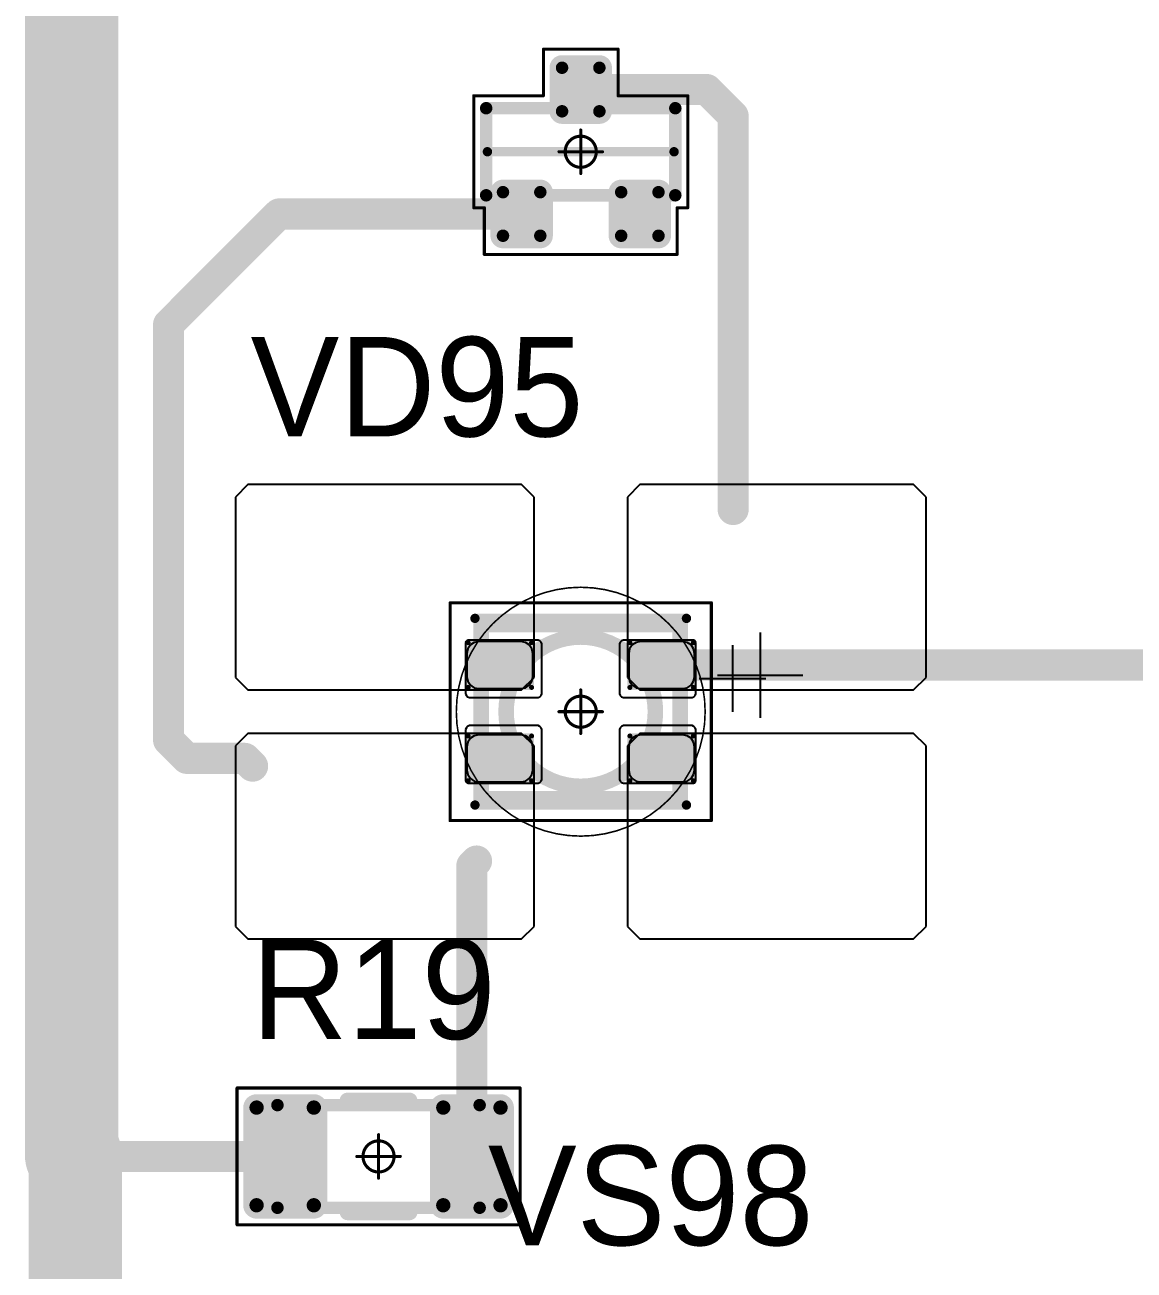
# Model space of a CAD drawing. Header units: millimetres. Extents: x 0 to 400, y 0 to 514.
# Drawn here: x 251.07 to 268.9, y 243.53 to 263.54 of the extents above; entities that cross this region are included whole.
import ezdxf

# ---------------------------------------------------------------- set-up
doc = ezdxf.new("R2010")
doc.units = ezdxf.units.MM
for name, color, linetype in [('Mechanical13', 56, 'Continuous'), ('Mechanical15', 56, 'Continuous'), ('Mechanical2', 216, 'Continuous'), ('TopLayer', 1, 'Continuous'), ('TopOverlay', 2, 'Continuous'), ('TopPaste', 8, 'Continuous'), ('TopSolder', 216, 'Continuous')]:
    doc.layers.add(name, color=color, linetype=linetype)

# ---------------------------------------------------------------- blocks, each defined once
blk = doc.blocks.new('SOT23_87')
at = {"layer": 'Mechanical13', "const_width": 0.2}
for points in [[(-0.7, 1.52), (0.7, 1.52)], [(-0.7, 1.52), (-0.7, -1.52)], [(0.7, 1.52), (0.7, -1.52)], [(-0.7, -1.52), (0.7, -1.52)]]:
    blk.add_lwpolyline(points, dxfattribs=at)
at = {"layer": 'Mechanical13', "const_width": 0.1}
for points in [[(-0.75, 1.52, 1), (-0.65, 1.52, 1)], [(-0.75, 1.52, 1), (-0.65, 1.52, 1)], [(0.65, 1.52, 1), (0.75, 1.52, 1)], [(0.65, 1.52, 1), (0.75, 1.52, 1)], [(-0.75, -1.52, 1), (-0.65, -1.52, 1)], [(-0.75, -1.52, 1), (-0.65, -1.52, 1)], [(0.65, -1.52, 1), (0.75, -1.52, 1)], [(0.65, -1.52, 1), (0.75, -1.52, 1)]]:
    blk.add_lwpolyline(points, format="xyb", close=True, dxfattribs=at)
at = {"layer": 'Mechanical15', "const_width": 0.05}
for points in [[(-0.9, 1.72), (-0.9, 1.55)], [(-0.9, 1.72), (0.9, 1.72)], [(0.9, 1.72), (0.9, 0.6)], [(-1.65, 1.55), (-1.65, -1.55)], [(-1.65, 1.55), (-0.9, 1.55)], [(0.9, 0.6), (1.65, 0.6)], [(1.65, 0.6), (1.65, -0.6)], [(0, 0.35), (0, -0.35)], [(-0.35, 0), (0.35, 0)], [(0.9, -0.6), (1.65, -0.6)], [(0.9, -0.6), (0.9, -1.72)], [(-1.65, -1.55), (-0.9, -1.55)], [(-0.9, -1.55), (-0.9, -1.72)], [(-0.9, -1.72), (0.9, -1.72)]]:
    blk.add_lwpolyline(points, dxfattribs=at)
at = {"layer": 'Mechanical15'}
for points, const_width in [([(-0.913, 1.72, 1), (-0.888, 1.72, 1)], 0.025), ([(-0.913, 1.72, 1), (-0.888, 1.72, 1)], 0.025), ([(0.888, 1.72, 1), (0.913, 1.72, 1)], 0.025), ([(0.888, 1.72, 1), (0.913, 1.72, 1)], 0.025), ([(-1.662, 1.55, 1), (-1.637, 1.55, 1)], 0.025), ([(-1.662, 1.55, 1), (-1.637, 1.55, 1)], 0.025), ([(-0.913, 1.55, 1), (-0.888, 1.55, 1)], 0.025), ([(-0.913, 1.55, 1), (-0.888, 1.55, 1)], 0.025), ([(0.888, 0.6, 1), (0.913, 0.6, 1)], 0.025), ([(0.888, 0.6, 1), (0.913, 0.6, 1)], 0.025), ([(1.637, 0.6, 1), (1.662, 0.6, 1)], 0.025), ([(1.637, 0.6, 1), (1.662, 0.6, 1)], 0.025), ([(0.25, 0, 1), (-0.25, 0, 1)], 0.05), ([(-0.012, 0.35, 1), (0.012, 0.35, 1)], 0.025), ([(-0.362, 0, 1), (-0.337, 0, 1)], 0.025), ([(-0.262, 0, 1), (-0.238, 0, 1)], 0.025), ([(0.238, 0, 1), (0.262, 0, 1)], 0.025), ([(0.337, 0, 1), (0.362, 0, 1)], 0.025), ([(-0.012, -0.35, 1), (0.012, -0.35, 1)], 0.025), ([(0.888, -0.6, 1), (0.913, -0.6, 1)], 0.025), ([(0.888, -0.6, 1), (0.913, -0.6, 1)], 0.025), ([(1.637, -0.6, 1), (1.662, -0.6, 1)], 0.025), ([(1.637, -0.6, 1), (1.662, -0.6, 1)], 0.025), ([(-1.662, -1.55, 1), (-1.637, -1.55, 1)], 0.025), ([(-1.662, -1.55, 1), (-1.637, -1.55, 1)], 0.025), ([(-0.913, -1.55, 1), (-0.888, -1.55, 1)], 0.025), ([(-0.913, -1.55, 1), (-0.888, -1.55, 1)], 0.025), ([(-0.913, -1.72, 1), (-0.888, -1.72, 1)], 0.025), ([(-0.913, -1.72, 1), (-0.888, -1.72, 1)], 0.025), ([(0.888, -1.72, 1), (0.913, -1.72, 1)], 0.025), ([(0.888, -1.72, 1), (0.913, -1.72, 1)], 0.025)]:
    blk.add_lwpolyline(points, format="xyb", close=True, dxfattribs=dict(at, const_width=const_width))
at = {"layer": 'TopLayer', "const_width": 0.1}
for points in [[(-1.4, 1.25, 1), (-1.3, 1.25, 1)], [(-0.7, 1.25, 1), (-0.6, 1.25, 1)], [(-1.4, 0.65, 1), (-1.3, 0.65, 1)], [(-0.7, 0.65, 1), (-0.6, 0.65, 1)], [(0.6, 0.3, 1), (0.7, 0.3, 1)], [(1.3, 0.3, 1), (1.4, 0.3, 1)], [(0.6, -0.3, 1), (0.7, -0.3, 1)], [(1.3, -0.3, 1), (1.4, -0.3, 1)], [(-1.4, -0.65, 1), (-1.3, -0.65, 1)], [(-0.7, -0.65, 1), (-0.6, -0.65, 1)], [(-1.4, -1.25, 1), (-1.3, -1.25, 1)], [(-0.7, -1.25, 1), (-0.6, -1.25, 1)]]:
    blk.add_lwpolyline(points, format="xyb", close=True, dxfattribs=at)
at = {"layer": 'TopLayer'}
for points in [[(-1.45, 1.25), (-1.45, 0.65), (-0.55, 1.25), (-0.55, 0.65)], [(-1.35, 1.35), (-1.35, 0.55), (-0.65, 1.35), (-0.65, 0.55)], [(0.55, 0.3), (0.55, -0.3), (1.45, 0.3), (1.45, -0.3)], [(0.65, 0.4), (0.65, -0.4), (1.35, 0.4), (1.35, -0.4)], [(-1.35, -0.55), (-1.35, -1.35), (-0.65, -0.55), (-0.65, -1.35)], [(-1.45, -0.65), (-1.45, -1.25), (-0.55, -0.65), (-0.55, -1.25)]]:
    blk.add_solid(points, dxfattribs=at)
at = {"layer": 'TopOverlay', "const_width": 0.15}
blk.add_lwpolyline([(0, 1.5), (0, -1.5)], dxfattribs=at)
at = {"layer": 'TopOverlay', "const_width": 0.075}
for points in [[(-0.038, 1.5, 1), (0.038, 1.5, 1)], [(-0.038, -1.5, 1), (0.038, -1.5, 1)]]:
    blk.add_lwpolyline(points, format="xyb", close=True, dxfattribs=at)
at = {"layer": 'TopPaste', "const_width": 0.075}
for points in [[(-1.387, 1.25, 1), (-1.313, 1.25, 1)], [(-0.687, 1.25, 1), (-0.613, 1.25, 1)], [(-1.387, 0.65, 1), (-1.313, 0.65, 1)], [(-0.687, 0.65, 1), (-0.613, 0.65, 1)], [(0.613, 0.3, 1), (0.687, 0.3, 1)], [(1.313, 0.3, 1), (1.387, 0.3, 1)], [(0.613, -0.3, 1), (0.687, -0.3, 1)], [(1.313, -0.3, 1), (1.387, -0.3, 1)], [(-1.387, -0.65, 1), (-1.313, -0.65, 1)], [(-0.687, -0.65, 1), (-0.613, -0.65, 1)], [(-1.387, -1.25, 1), (-1.313, -1.25, 1)], [(-0.687, -1.25, 1), (-0.613, -1.25, 1)]]:
    blk.add_lwpolyline(points, format="xyb", close=True, dxfattribs=at)
at = {"layer": 'TopPaste'}
for points in [[(-1.425, 1.25), (-1.425, 0.65), (-0.575, 1.25), (-0.575, 0.65)], [(-1.35, 1.325), (-1.35, 0.575), (-0.65, 1.325), (-0.65, 0.575)], [(0.575, 0.3), (0.575, -0.3), (1.425, 0.3), (1.425, -0.3)], [(0.65, 0.375), (0.65, -0.375), (1.35, 0.375), (1.35, -0.375)], [(-1.35, -0.575), (-1.35, -1.325), (-0.65, -0.575), (-0.65, -1.325)], [(-1.425, -0.65), (-1.425, -1.25), (-0.575, -0.65), (-0.575, -1.25)]]:
    blk.add_solid(points, dxfattribs=at)
at = {"layer": 'TopSolder', "const_width": 0.202}
for points in [[(-1.451, 1.25, 1), (-1.249, 1.25, 1)], [(-0.751, 1.25, 1), (-0.549, 1.25, 1)], [(-1.451, 0.65, 1), (-1.249, 0.65, 1)], [(-0.751, 0.65, 1), (-0.549, 0.65, 1)], [(0.549, 0.3, 1), (0.751, 0.3, 1)], [(1.249, 0.3, 1), (1.451, 0.3, 1)], [(0.549, -0.3, 1), (0.751, -0.3, 1)], [(1.249, -0.3, 1), (1.451, -0.3, 1)], [(-1.451, -0.65, 1), (-1.249, -0.65, 1)], [(-0.751, -0.65, 1), (-0.549, -0.65, 1)], [(-1.451, -1.25, 1), (-1.249, -1.25, 1)], [(-0.751, -1.25, 1), (-0.549, -1.25, 1)]]:
    blk.add_lwpolyline(points, format="xyb", close=True, dxfattribs=at)
at = {"layer": 'TopSolder'}
for points in [[(-1.35, 1.452), (-1.35, 0.448), (-0.65, 1.452), (-0.65, 0.448)], [(-1.552, 1.25), (-1.552, 0.65), (-0.448, 1.25), (-0.448, 0.65)], [(0.65, 0.502), (0.65, -0.502), (1.35, 0.502), (1.35, -0.502)], [(0.448, 0.3), (0.448, -0.3), (1.552, 0.3), (1.552, -0.3)], [(-1.35, -0.448), (-1.35, -1.452), (-0.65, -0.448), (-0.65, -1.452)], [(-1.552, -0.65), (-1.552, -1.25), (-0.448, -0.65), (-0.448, -1.25)]]:
    blk.add_solid(points, dxfattribs=at)
blk = doc.blocks.new('E65F_260')
at = {"layer": 'Mechanical13'}
for p, q in [((2.441, 1.071), (2.441, 0)), ((1.905, 0.536), (2.976, 0.536))]:
    blk.add_line(p, q, dxfattribs=at)
at = {"layer": 'Mechanical13', "const_width": 0.25}
for points in [[(-1.6, -1.4), (-1.6, 1.4)], [(-1.6, 1.4), (1.6, 1.4)], [(1.6, -1.4), (1.6, 1.4)], [(-1.6, -1.4), (1.6, -1.4)]]:
    blk.add_lwpolyline(points, dxfattribs=at)
at = {"layer": 'Mechanical13'}
for points, const_width in [([(-1.663, 1.4, 1), (-1.538, 1.4, 1)], 0.125), ([(-1.663, 1.4, 1), (-1.538, 1.4, 1)], 0.125), ([(1.537, 1.4, 1), (1.662, 1.4, 1)], 0.125), ([(1.537, 1.4, 1), (1.662, 1.4, 1)], 0.125), ([(1.2, 0, 1), (-1.2, 0, 1)], 0.25), ([(-1.263, 0, 1), (-1.138, 0, 1)], 0.125), ([(1.137, 0, 1), (1.262, 0, 1)], 0.125), ([(-1.663, -1.4, 1), (-1.538, -1.4, 1)], 0.125), ([(-1.663, -1.4, 1), (-1.538, -1.4, 1)], 0.125), ([(1.537, -1.4, 1), (1.662, -1.4, 1)], 0.125), ([(1.537, -1.4, 1), (1.662, -1.4, 1)], 0.125)]:
    blk.add_lwpolyline(points, format="xyb", close=True, dxfattribs=dict(at, const_width=const_width))
at = {"layer": 'Mechanical15', "const_width": 0.05}
for points in [[(-2.1, 1.75), (2.1, 1.75)], [(-2.1, -1.75), (-2.1, 1.75)], [(2.1, -1.75), (2.1, 1.75)], [(0, -0.35), (0, 0.35)], [(0, -0.35), (0, 0.35)], [(-0.35, 0), (0.35, 0)], [(-0.35, 0), (0.35, 0)], [(-2.1, -1.75), (2.1, -1.75)]]:
    blk.add_lwpolyline(points, dxfattribs=at)
at = {"layer": 'Mechanical15'}
for points, const_width in [([(-2.113, 1.75, 1), (-2.088, 1.75, 1)], 0.025), ([(-2.113, 1.75, 1), (-2.088, 1.75, 1)], 0.025), ([(2.087, 1.75, 1), (2.112, 1.75, 1)], 0.025), ([(2.087, 1.75, 1), (2.112, 1.75, 1)], 0.025), ([(0.25, 0, 1), (-0.25, 0, 1)], 0.05), ([(0.25, 0, 1), (-0.25, 0, 1)], 0.05), ([(-0.013, 0.35, 1), (0.012, 0.35, 1)], 0.025), ([(-0.013, 0.35, 1), (0.012, 0.35, 1)], 0.025), ([(-0.363, 0, 1), (-0.338, 0, 1)], 0.025), ([(-0.363, 0, 1), (-0.338, 0, 1)], 0.025), ([(-0.263, 0, 1), (-0.238, 0, 1)], 0.025), ([(-0.263, 0, 1), (-0.238, 0, 1)], 0.025), ([(0.237, 0, 1), (0.262, 0, 1)], 0.025), ([(0.237, 0, 1), (0.262, 0, 1)], 0.025), ([(0.337, 0, 1), (0.362, 0, 1)], 0.025), ([(0.337, 0, 1), (0.362, 0, 1)], 0.025), ([(-0.013, -0.35, 1), (0.012, -0.35, 1)], 0.025), ([(-0.013, -0.35, 1), (0.012, -0.35, 1)], 0.025), ([(-2.113, -1.75, 1), (-2.088, -1.75, 1)], 0.025), ([(-2.113, -1.75, 1), (-2.088, -1.75, 1)], 0.025), ([(2.087, -1.75, 1), (2.112, -1.75, 1)], 0.025), ([(2.087, -1.75, 1), (2.112, -1.75, 1)], 0.025)]:
    blk.add_lwpolyline(points, format="xyb", close=True, dxfattribs=dict(at, const_width=const_width))
at = {"layer": 'TopLayer'}
for p, q in [((-5.35, 3.65), (-5.55, 3.45)), ((-0.95, 3.65), (-5.35, 3.65)), ((-5.35, 3.65), (-5.35, 3.65)), ((-0.75, 3.45), (-0.95, 3.65)), ((0.95, 3.65), (0.75, 3.45)), ((5.35, 3.65), (0.95, 3.65)), ((0.95, 3.65), (0.95, 3.65)), ((5.55, 3.45), (5.35, 3.65)), ((-5.55, 3.45), (-5.55, 3.45)), ((-5.55, 3.45), (-5.55, 0.55)), ((-0.75, 0.55), (-0.75, 3.45)), ((0.75, 3.45), (0.75, 3.45)), ((0.75, 3.45), (0.75, 0.55)), ((5.55, 0.55), (5.55, 3.45)), ((-5.55, 0.55), (-5.35, 0.35)), ((-0.95, 0.35), (-0.75, 0.55)), ((0.75, 0.55), (0.95, 0.35)), ((5.35, 0.35), (5.55, 0.55)), ((-5.35, 0.35), (-0.95, 0.35)), ((0.95, 0.35), (5.35, 0.35)), ((-5.35, -0.35), (-5.55, -0.55)), ((-0.95, -0.35), (-5.35, -0.35)), ((-5.35, -0.35), (-5.35, -0.35)), ((-0.75, -0.55), (-0.95, -0.35)), ((0.95, -0.35), (0.75, -0.55)), ((5.35, -0.35), (0.95, -0.35)), ((0.95, -0.35), (0.95, -0.35)), ((5.55, -0.55), (5.35, -0.35)), ((-5.55, -0.55), (-5.55, -0.55)), ((-5.55, -0.55), (-5.55, -3.45)), ((-0.75, -3.45), (-0.75, -0.55)), ((0.75, -0.55), (0.75, -0.55)), ((0.75, -0.55), (0.75, -3.45)), ((5.55, -3.45), (5.55, -0.55)), ((-5.55, -3.45), (-5.35, -3.65)), ((-0.95, -3.65), (-0.75, -3.45)), ((0.75, -3.45), (0.95, -3.65)), ((5.35, -3.65), (5.55, -3.45)), ((-5.35, -3.65), (-0.95, -3.65)), ((0.95, -3.65), (5.35, -3.65))]:
    blk.add_line(p, q, dxfattribs=at)
at = {"layer": 'TopLayer', "const_width": 0.04}
for points in [[(-1.83, 1.11, 1), (-1.79, 1.11, 1)], [(-0.81, 1.11, 1), (-0.77, 1.11, 1)], [(0.77, 1.11, 1), (0.81, 1.11, 1)], [(1.79, 1.11, 1), (1.83, 1.11, 1)], [(-1.83, 0.39, 1), (-1.79, 0.39, 1)], [(-0.81, 0.39, 1), (-0.77, 0.39, 1)], [(0.77, 0.39, 1), (0.81, 0.39, 1)], [(1.79, 0.39, 1), (1.83, 0.39, 1)], [(-1.83, -0.39, 1), (-1.79, -0.39, 1)], [(-0.81, -0.39, 1), (-0.77, -0.39, 1)], [(0.77, -0.39, 1), (0.81, -0.39, 1)], [(1.79, -0.39, 1), (1.83, -0.39, 1)], [(-1.83, -1.11, 1), (-1.79, -1.11, 1)], [(-0.81, -1.11, 1), (-0.77, -1.11, 1)], [(0.77, -1.11, 1), (0.81, -1.11, 1)], [(1.79, -1.11, 1), (1.83, -1.11, 1)]]:
    blk.add_lwpolyline(points, format="xyb", close=True, dxfattribs=at)
at = {"layer": 'TopLayer'}
for points in [[(-1.85, 1.11), (-1.85, 0.39), (-0.75, 1.11), (-0.75, 0.39)], [(-1.81, 1.15), (-1.81, 0.35), (-0.79, 1.15), (-0.79, 0.35)], [(0.75, 1.11), (0.75, 0.39), (1.85, 1.11), (1.85, 0.39)], [(0.79, 1.15), (0.79, 0.35), (1.81, 1.15), (1.81, 0.35)], [(-1.85, -0.39), (-1.85, -1.11), (-0.75, -0.39), (-0.75, -1.11)], [(-1.81, -0.35), (-1.81, -1.15), (-0.79, -0.35), (-0.79, -1.15)], [(0.75, -0.39), (0.75, -1.11), (1.85, -0.39), (1.85, -1.11)], [(0.79, -0.35), (0.79, -1.15), (1.81, -0.35), (1.81, -1.15)]]:
    blk.add_solid(points, dxfattribs=at)
at = {"layer": 'TopOverlay'}
for p, q in [((2.886, 1.271), (2.886, -0.1)), ((2.2, 0.586), (3.571, 0.586))]:
    blk.add_line(p, q, dxfattribs=at)
at = {"layer": 'TopOverlay', "const_width": 0.15}
for points in [[(-1.7, 1.5), (1.7, 1.5)], [(-1.7, -1.5), (1.7, -1.5)]]:
    blk.add_lwpolyline(points, dxfattribs=at)
at = {"layer": 'TopOverlay', "const_width": 0.075}
for points in [[(-1.738, 1.5, 1), (-1.663, 1.5, 1)], [(1.662, 1.5, 1), (1.737, 1.5, 1)], [(-1.738, -1.5, 1), (-1.663, -1.5, 1)], [(1.662, -1.5, 1), (1.737, -1.5, 1)]]:
    blk.add_lwpolyline(points, format="xyb", close=True, dxfattribs=at)
at = {"layer": 'TopPaste'}
for p, q in [((-1.814, 1.011), (-1.829, 0.938)), ((-1.773, 1.073), (-1.814, 1.011)), ((-1.711, 1.114), (-1.773, 1.073)), ((-1.638, 1.129), (-1.711, 1.114)), ((-0.963, 1.129), (-1.638, 1.129)), ((-0.889, 1.114), (-0.963, 1.129)), ((-0.827, 1.073), (-0.889, 1.114)), ((-0.786, 1.011), (-0.827, 1.073)), ((-0.771, 0.938), (-0.786, 1.011)), ((0.786, 1.011), (0.771, 0.938)), ((0.827, 1.073), (0.786, 1.011)), ((0.889, 1.114), (0.827, 1.073)), ((0.962, 1.129), (0.889, 1.114)), ((1.637, 1.129), (0.962, 1.129)), ((1.711, 1.114), (1.637, 1.129)), ((1.773, 1.073), (1.711, 1.114)), ((1.814, 1.011), (1.773, 1.073)), ((1.829, 0.938), (1.814, 1.011)), ((-1.829, 0.938), (-1.829, 0.563)), ((-0.771, 0.563), (-0.771, 0.938)), ((0.771, 0.938), (0.771, 0.563)), ((1.829, 0.563), (1.829, 0.938)), ((-1.829, 0.563), (-1.814, 0.489)), ((-1.814, 0.489), (-1.773, 0.427)), ((-1.773, 0.427), (-1.711, 0.386)), ((-0.889, 0.386), (-0.827, 0.427)), ((-0.827, 0.427), (-0.786, 0.489)), ((-0.786, 0.489), (-0.771, 0.563)), ((0.771, 0.563), (0.786, 0.489)), ((0.786, 0.489), (0.827, 0.427)), ((0.827, 0.427), (0.889, 0.386)), ((1.711, 0.386), (1.773, 0.427)), ((1.773, 0.427), (1.814, 0.489)), ((1.814, 0.489), (1.829, 0.563)), ((-1.711, 0.386), (-1.638, 0.371)), ((-1.638, 0.371), (-0.963, 0.371)), ((-0.963, 0.371), (-0.889, 0.386)), ((0.889, 0.386), (0.962, 0.371)), ((0.962, 0.371), (1.637, 0.371)), ((1.637, 0.371), (1.711, 0.386)), ((-1.711, -0.386), (-1.773, -0.427)), ((-1.638, -0.371), (-1.711, -0.386)), ((-0.963, -0.371), (-1.638, -0.371)), ((-0.889, -0.386), (-0.963, -0.371)), ((-0.827, -0.427), (-0.889, -0.386)), ((0.889, -0.386), (0.827, -0.427)), ((0.962, -0.371), (0.889, -0.386)), ((1.637, -0.371), (0.962, -0.371)), ((1.711, -0.386), (1.637, -0.371)), ((1.773, -0.427), (1.711, -0.386)), ((-1.814, -0.489), (-1.829, -0.563)), ((-1.829, -0.563), (-1.829, -0.938)), ((-1.773, -0.427), (-1.814, -0.489)), ((-0.786, -0.489), (-0.827, -0.427)), ((-0.771, -0.563), (-0.786, -0.489)), ((-0.771, -0.938), (-0.771, -0.563)), ((0.786, -0.489), (0.771, -0.563)), ((0.771, -0.563), (0.771, -0.938)), ((0.827, -0.427), (0.786, -0.489)), ((1.814, -0.489), (1.773, -0.427)), ((1.829, -0.563), (1.814, -0.489)), ((1.829, -0.938), (1.829, -0.563)), ((-1.829, -0.938), (-1.814, -1.011)), ((-0.786, -1.011), (-0.771, -0.938)), ((0.771, -0.938), (0.786, -1.011)), ((1.814, -1.011), (1.829, -0.938)), ((-1.814, -1.011), (-1.773, -1.073)), ((-1.773, -1.073), (-1.711, -1.114)), ((-1.711, -1.114), (-1.638, -1.129)), ((-1.638, -1.129), (-0.963, -1.129)), ((-0.963, -1.129), (-0.889, -1.114)), ((-0.889, -1.114), (-0.827, -1.073)), ((-0.827, -1.073), (-0.786, -1.011)), ((0.786, -1.011), (0.827, -1.073)), ((0.827, -1.073), (0.889, -1.114)), ((0.889, -1.114), (0.962, -1.129)), ((0.962, -1.129), (1.637, -1.129)), ((1.637, -1.129), (1.711, -1.114)), ((1.711, -1.114), (1.773, -1.073)), ((1.773, -1.073), (1.814, -1.011))]:
    blk.add_line(p, q, dxfattribs=at)
at = {"layer": 'TopSolder'}
for p, q in [((-1.842, 1.129), (-1.85, 1.111)), ((-1.85, 1.111), (-1.85, 1.101)), ((-1.85, 1.101), (-1.85, 1.101)), ((-1.85, 1.101), (-1.85, 0.301)), ((-1.828, 1.143), (-1.842, 1.129)), ((-1.81, 1.151), (-1.828, 1.143)), ((-1.8, 1.151), (-1.81, 1.151)), ((-0.7, 1.151), (-1.8, 1.151)), ((-0.685, 1.151), (-0.7, 1.151)), ((-0.7, 1.151), (-0.7, 1.151)), ((-0.658, 1.139), (-0.685, 1.151)), ((-0.636, 1.118), (-0.658, 1.139)), ((-0.625, 1.09), (-0.636, 1.118)), ((-0.625, 1.076), (-0.625, 1.09)), ((-0.625, 0.301), (-0.625, 1.076)), ((0.636, 1.118), (0.625, 1.09)), ((0.625, 1.09), (0.625, 1.076)), ((0.625, 1.076), (0.625, 1.076)), ((0.625, 1.076), (0.625, 0.301)), ((0.657, 1.139), (0.636, 1.118)), ((0.685, 1.151), (0.657, 1.139)), ((0.7, 1.151), (0.685, 1.151)), ((1.8, 1.151), (0.7, 1.151)), ((1.81, 1.151), (1.8, 1.151)), ((1.8, 1.151), (1.8, 1.151)), ((1.828, 1.143), (1.81, 1.151)), ((1.842, 1.129), (1.828, 1.143)), ((1.85, 1.111), (1.842, 1.129)), ((1.85, 1.101), (1.85, 1.111)), ((1.85, 0.301), (1.85, 1.101)), ((-1.85, 0.301), (-1.85, 0.286)), ((-1.85, 0.286), (-1.839, 0.258)), ((-1.839, 0.258), (-1.818, 0.237)), ((-1.818, 0.237), (-1.79, 0.226)), ((-1.79, 0.226), (-1.775, 0.226)), ((-1.775, 0.226), (-1.775, 0.226)), ((-1.775, 0.226), (-0.7, 0.226)), ((-0.7, 0.226), (-0.685, 0.226)), ((-0.685, 0.226), (-0.658, 0.237)), ((-0.658, 0.237), (-0.636, 0.258)), ((-0.636, 0.258), (-0.625, 0.286)), ((-0.625, 0.286), (-0.625, 0.301)), ((-0.625, 0.301), (-0.625, 0.301)), ((0.625, 0.301), (0.625, 0.286)), ((0.625, 0.286), (0.636, 0.258)), ((0.636, 0.258), (0.657, 0.237)), ((0.657, 0.237), (0.685, 0.226)), ((0.685, 0.226), (0.7, 0.226)), ((0.7, 0.226), (0.7, 0.226)), ((0.7, 0.226), (1.775, 0.226)), ((1.775, 0.226), (1.79, 0.226)), ((1.79, 0.226), (1.817, 0.237)), ((1.817, 0.237), (1.839, 0.258)), ((1.839, 0.258), (1.85, 0.286)), ((1.85, 0.286), (1.85, 0.301)), ((1.85, 0.301), (1.85, 0.301)), ((-1.839, -0.257), (-1.85, -0.285)), ((-1.85, -0.285), (-1.85, -0.299)), ((-1.85, -0.299), (-1.85, -0.299)), ((-1.85, -0.299), (-1.85, -1.099)), ((-1.818, -0.236), (-1.839, -0.257)), ((-1.79, -0.224), (-1.818, -0.236)), ((-1.775, -0.224), (-1.79, -0.224)), ((-0.7, -0.224), (-1.775, -0.224)), ((-0.685, -0.224), (-0.7, -0.224)), ((-0.7, -0.224), (-0.7, -0.224)), ((-0.658, -0.236), (-0.685, -0.224)), ((-0.636, -0.257), (-0.658, -0.236)), ((-0.625, -0.285), (-0.636, -0.257)), ((-0.625, -0.299), (-0.625, -0.285)), ((-0.625, -1.074), (-0.625, -0.299)), ((0.636, -0.257), (0.625, -0.285)), ((0.625, -0.285), (0.625, -0.299)), ((0.625, -0.299), (0.625, -0.299)), ((0.625, -0.299), (0.625, -1.074)), ((0.657, -0.236), (0.636, -0.257)), ((0.685, -0.224), (0.657, -0.236)), ((0.7, -0.224), (0.685, -0.224)), ((1.775, -0.224), (0.7, -0.224)), ((1.79, -0.224), (1.775, -0.224)), ((1.775, -0.224), (1.775, -0.224)), ((1.817, -0.236), (1.79, -0.224)), ((1.839, -0.257), (1.817, -0.236)), ((1.85, -0.285), (1.839, -0.257)), ((1.85, -0.299), (1.85, -0.285)), ((1.85, -1.099), (1.85, -0.299)), ((-1.85, -1.099), (-1.85, -1.109)), ((-1.85, -1.109), (-1.842, -1.128)), ((-1.842, -1.128), (-1.828, -1.142)), ((-1.828, -1.142), (-1.81, -1.149)), ((-1.81, -1.149), (-1.8, -1.149)), ((-1.8, -1.149), (-0.7, -1.149)), ((-1.8, -1.149), (-1.8, -1.149)), ((-0.7, -1.149), (-0.685, -1.149)), ((-0.685, -1.149), (-0.658, -1.138)), ((-0.658, -1.138), (-0.636, -1.117)), ((-0.636, -1.117), (-0.625, -1.089)), ((-0.625, -1.089), (-0.625, -1.074)), ((-0.625, -1.074), (-0.625, -1.074)), ((0.625, -1.074), (0.625, -1.089)), ((0.625, -1.089), (0.636, -1.117)), ((0.636, -1.117), (0.657, -1.138)), ((0.657, -1.138), (0.685, -1.149)), ((0.685, -1.149), (0.7, -1.149)), ((0.7, -1.149), (1.8, -1.149)), ((0.7, -1.149), (0.7, -1.149)), ((1.8, -1.149), (1.81, -1.149)), ((1.81, -1.149), (1.828, -1.142)), ((1.828, -1.142), (1.842, -1.128)), ((1.842, -1.128), (1.85, -1.109)), ((1.85, -1.109), (1.85, -1.099)), ((1.85, -1.099), (1.85, -1.099))]:
    blk.add_line(p, q, dxfattribs=at)
blk = doc.blocks.new('RC1206S_373')
at = {"layer": 'Mechanical13', "const_width": 0.2}
for points in [[(-1.625, 0.825), (-1.625, -0.825)], [(1.625, 0.825), (-1.625, 0.825)], [(1.625, 0.825), (1.625, -0.825)], [(1.625, -0.825), (-1.625, -0.825)]]:
    blk.add_lwpolyline(points, dxfattribs=at)
at = {"layer": 'Mechanical13', "const_width": 0.1}
for points in [[(-1.675, 0.825, 1), (-1.575, 0.825, 1)], [(-1.675, 0.825, 1), (-1.575, 0.825, 1)], [(1.575, 0.825, 1), (1.675, 0.825, 1)], [(1.575, 0.825, 1), (1.675, 0.825, 1)], [(-1.675, -0.825, 1), (-1.575, -0.825, 1)], [(-1.675, -0.825, 1), (-1.575, -0.825, 1)], [(1.575, -0.825, 1), (1.675, -0.825, 1)], [(1.575, -0.825, 1), (1.675, -0.825, 1)]]:
    blk.add_lwpolyline(points, format="xyb", close=True, dxfattribs=at)
at = {"layer": 'Mechanical15', "const_width": 0.05}
for points in [[(-2.275, 1.1), (-2.275, -1.1)], [(2.275, 1.1), (-2.275, 1.1)], [(2.275, 1.1), (2.275, -1.1)], [(0, 0.35), (0, -0.35)], [(0.35, 0), (-0.35, 0)], [(2.275, -1.1), (-2.275, -1.1)]]:
    blk.add_lwpolyline(points, dxfattribs=at)
at = {"layer": 'Mechanical15'}
for points, const_width in [([(-2.287, 1.1, 1), (-2.262, 1.1, 1)], 0.025), ([(-2.287, 1.1, 1), (-2.262, 1.1, 1)], 0.025), ([(2.262, 1.1, 1), (2.287, 1.1, 1)], 0.025), ([(2.262, 1.1, 1), (2.287, 1.1, 1)], 0.025), ([(0.25, 0, 1), (-0.25, 0, 1)], 0.05), ([(-0.012, 0.35, 1), (0.012, 0.35, 1)], 0.025), ([(-0.362, 0, 1), (-0.337, 0, 1)], 0.025), ([(-0.262, 0, 1), (-0.238, 0, 1)], 0.025), ([(0.238, 0, 1), (0.262, 0, 1)], 0.025), ([(0.337, 0, 1), (0.362, 0, 1)], 0.025), ([(-0.012, -0.35, 1), (0.012, -0.35, 1)], 0.025), ([(-2.287, -1.1, 1), (-2.262, -1.1, 1)], 0.025), ([(-2.287, -1.1, 1), (-2.262, -1.1, 1)], 0.025), ([(2.262, -1.1, 1), (2.287, -1.1, 1)], 0.025), ([(2.262, -1.1, 1), (2.287, -1.1, 1)], 0.025)]:
    blk.add_lwpolyline(points, format="xyb", close=True, dxfattribs=dict(at, const_width=const_width))
at = {"layer": 'TopLayer', "const_width": 0.115}
for points in [[(-2.018, 0.785, 1), (-1.903, 0.785, 1)], [(-1.098, 0.785, 1), (-0.983, 0.785, 1)], [(0.983, 0.785, 1), (1.098, 0.785, 1)], [(1.903, 0.785, 1), (2.018, 0.785, 1)], [(-2.018, -0.785, 1), (-1.903, -0.785, 1)], [(-1.098, -0.785, 1), (-0.983, -0.785, 1)], [(0.983, -0.785, 1), (1.098, -0.785, 1)], [(1.903, -0.785, 1), (2.018, -0.785, 1)]]:
    blk.add_lwpolyline(points, format="xyb", close=True, dxfattribs=at)
at = {"layer": 'TopLayer'}
for points in [[(-1.96, -0.9), (-1.04, -0.9), (-1.96, 0.9), (-1.04, 0.9)], [(1.04, -0.9), (1.96, -0.9), (1.04, 0.9), (1.96, 0.9)], [(-2.075, -0.785), (-0.925, -0.785), (-2.075, 0.785), (-0.925, 0.785)], [(0.925, -0.785), (2.075, -0.785), (0.925, 0.785), (2.075, 0.785)]]:
    blk.add_solid(points, dxfattribs=at)
at = {"layer": 'TopOverlay', "const_width": 0.25}
for points in [[(0.5, 0.9), (-0.5, 0.9)], [(0.5, -0.9), (-0.5, -0.9)]]:
    blk.add_lwpolyline(points, dxfattribs=at)
at = {"layer": 'TopOverlay', "const_width": 0.125}
for points in [[(-0.562, 0.9, 1), (-0.437, 0.9, 1)], [(0.437, 0.9, 1), (0.562, 0.9, 1)], [(-0.562, -0.9, 1), (-0.437, -0.9, 1)], [(0.437, -0.9, 1), (0.562, -0.9, 1)]]:
    blk.add_lwpolyline(points, format="xyb", close=True, dxfattribs=at)
at = {"layer": 'TopPaste', "const_width": 0.09}
for points in [[(-2.005, 0.785, 1), (-1.915, 0.785, 1)], [(-1.085, 0.785, 1), (-0.995, 0.785, 1)], [(0.995, 0.785, 1), (1.085, 0.785, 1)], [(1.915, 0.785, 1), (2.005, 0.785, 1)], [(-2.005, -0.785, 1), (-1.915, -0.785, 1)], [(-1.085, -0.785, 1), (-0.995, -0.785, 1)], [(0.995, -0.785, 1), (1.085, -0.785, 1)], [(1.915, -0.785, 1), (2.005, -0.785, 1)]]:
    blk.add_lwpolyline(points, format="xyb", close=True, dxfattribs=at)
at = {"layer": 'TopPaste'}
for points in [[(-1.96, -0.875), (-1.04, -0.875), (-1.96, 0.875), (-1.04, 0.875)], [(1.04, -0.875), (1.96, -0.875), (1.04, 0.875), (1.96, 0.875)], [(-2.05, -0.785), (-0.95, -0.785), (-2.05, 0.785), (-0.95, 0.785)], [(0.95, -0.785), (2.05, -0.785), (0.95, 0.785), (2.05, 0.785)]]:
    blk.add_solid(points, dxfattribs=at)
at = {"layer": 'TopSolder', "const_width": 0.215}
for points in [[(-2.068, 0.785, 1), (-1.853, 0.785, 1)], [(-1.148, 0.785, 1), (-0.933, 0.785, 1)], [(0.933, 0.785, 1), (1.148, 0.785, 1)], [(1.853, 0.785, 1), (2.068, 0.785, 1)], [(-2.068, -0.785, 1), (-1.853, -0.785, 1)], [(-1.148, -0.785, 1), (-0.933, -0.785, 1)], [(0.933, -0.785, 1), (1.148, -0.785, 1)], [(1.853, -0.785, 1), (2.068, -0.785, 1)]]:
    blk.add_lwpolyline(points, format="xyb", close=True, dxfattribs=at)
at = {"layer": 'TopSolder'}
for points in [[(-1.96, -1), (-1.04, -1), (-1.96, 1), (-1.04, 1)], [(1.04, -1), (1.96, -1), (1.04, 1), (1.96, 1)], [(-2.175, -0.785), (-0.825, -0.785), (-2.175, 0.785), (-0.825, 0.785)], [(0.825, -0.785), (2.175, -0.785), (0.825, 0.785), (2.175, 0.785)]]:
    blk.add_solid(points, dxfattribs=at)

msp = doc.modelspace()

# ---------------------------------------------------------------- linework, layer by layer
at = {"layer": 'Mechanical2'}
for points, const_width in [([(262, 252.5, 1), (258, 252.5, 1)], 0.0254), ([(260, 254.5, 1), (260, 254.5, 1)], 0.0005), ([(257.994, 252.5, 1), (258.006, 252.5, 1)], 0.0127), ([(258, 252.5, 1), (258, 252.5, 1)], 0.0005), ([(261.994, 252.5, 1), (262.006, 252.5, 1)], 0.0127), ([(262, 252.5, 1), (262, 252.5, 1)], 0.0005), ([(260, 250.5, 1), (260, 250.5, 1)], 0.0005)]:
    msp.add_lwpolyline(points, format="xyb", close=True, dxfattribs=dict(at, const_width=const_width))
at = {"layer": 'Mechanical2', "const_width": 0.001}
for points in [[(260, 250.5), (260, 254.5)], [(258, 252.5), (262, 252.5)]]:
    msp.add_lwpolyline(points, dxfattribs=at)
at = {"layer": 'TopLayer'}
for points, const_width in [([(251.815, 245.375), (251.815, 265.55)], 1.5), ([(260, 262.5), (262.025, 262.5)], 0.5), ([(262.025, 262.5), (262.45, 262.075)], 0.5), ([(262.45, 255.75), (262.45, 262.075)], 0.5), ([(253.375, 258.725), (255.15, 260.5)], 0.5), ([(255.15, 260.5), (259.05, 260.5)], 0.5), ([(253.375, 252.043), (253.375, 258.725)], 0.5), ([(261.3, 253.25), (273.3, 253.25)], 0.5), ([(253.375, 252.043), (253.668, 251.75)], 0.5), ([(253.668, 251.75), (254.6, 251.75)], 0.5), ([(254.6, 251.75), (254.725, 251.625)], 0.5), ([(258.25, 250.025), (258.325, 250.1)], 0.5), ([(258.25, 245.352), (258.25, 250.025)], 0.5), ([(251.875, 245.352), (251.875, 245.375)], 1.5), ([(251.875, 185.5), (251.875, 245.352)], 1.5), ([(251.815, 245.375), (251.838, 245.352)], 0.5), ([(251.838, 245.352), (251.875, 245.352)], 0.5), ([(251.875, 245.352), (255.25, 245.352)], 0.5)]:
    msp.add_lwpolyline(points, dxfattribs=dict(at, const_width=const_width))
for points, const_width in [([(259.875, 262.5, 1), (260.125, 262.5, 1)], 0.25), ([(261.9, 262.5, 1), (262.15, 262.5, 1)], 0.25), ([(261.9, 262.5, 1), (262.15, 262.5, 1)], 0.25), ([(262.325, 262.075, 1), (262.575, 262.075, 1)], 0.25), ([(262.325, 262.075, 1), (262.575, 262.075, 1)], 0.25), ([(255.025, 260.5, 1), (255.275, 260.5, 1)], 0.25), ([(255.025, 260.5, 1), (255.275, 260.5, 1)], 0.25), ([(258.925, 260.5, 1), (259.175, 260.5, 1)], 0.25), ([(253.25, 258.725, 1), (253.5, 258.725, 1)], 0.25), ([(253.25, 258.725, 1), (253.5, 258.725, 1)], 0.25), ([(262.325, 255.75, 1), (262.575, 255.75, 1)], 0.25), ([(261.175, 253.25, 1), (261.425, 253.25, 1)], 0.25), ([(253.25, 252.043, 1), (253.5, 252.043, 1)], 0.25), ([(253.25, 252.043, 1), (253.5, 252.043, 1)], 0.25), ([(253.543, 251.75, 1), (253.793, 251.75, 1)], 0.25), ([(253.543, 251.75, 1), (253.793, 251.75, 1)], 0.25), ([(254.475, 251.75, 1), (254.725, 251.75, 1)], 0.25), ([(254.475, 251.75, 1), (254.725, 251.75, 1)], 0.25), ([(254.6, 251.625, 1), (254.85, 251.625, 1)], 0.25), ([(258.125, 250.025, 1), (258.375, 250.025, 1)], 0.25), ([(258.125, 250.025, 1), (258.375, 250.025, 1)], 0.25), ([(258.2, 250.1, 1), (258.45, 250.1, 1)], 0.25), ([(251.44, 245.375, 1), (252.19, 245.375, 1)], 0.75), ([(251.5, 245.375, 1), (252.25, 245.375, 1)], 0.75), ([(251.5, 245.352, 1), (252.25, 245.352, 1)], 0.75), ([(251.5, 245.352, 1), (252.25, 245.352, 1)], 0.75), ([(251.69, 245.375, 1), (251.94, 245.375, 1)], 0.25), ([(251.713, 245.352, 1), (251.963, 245.352, 1)], 0.25), ([(251.713, 245.352, 1), (251.963, 245.352, 1)], 0.25), ([(251.75, 245.352, 1), (252, 245.352, 1)], 0.25), ([(251.75, 245.352, 1), (252, 245.352, 1)], 0.25), ([(255.125, 245.352, 1), (255.375, 245.352, 1)], 0.25), ([(258.125, 245.352, 1), (258.375, 245.352, 1)], 0.25)]:
    msp.add_lwpolyline(points, format="xyb", close=True, dxfattribs=dict(at, const_width=const_width))

# ---------------------------------------------------------------- block references
for name, p, rotation in [('SOT23_87', (260, 261.5), 90), ('E65F_260', (260, 252.5), 360), ('RC1206S_373', (256.75, 245.352), 180)]:
    msp.add_blockref(name, p, dxfattribs=dict(rotation=rotation))

# ---------------------------------------------------------------- texts
at = {"layer": 'TopOverlay'}
for s, p in [('VD95', (254.692, 256.924)), ('R19', (254.707, 247.238)), ('VS98', (258.508, 243.925))]:
    msp.add_text(s, height=1.6, dxfattribs=at).set_placement(p)

doc.saveas('drawing.dxf')
